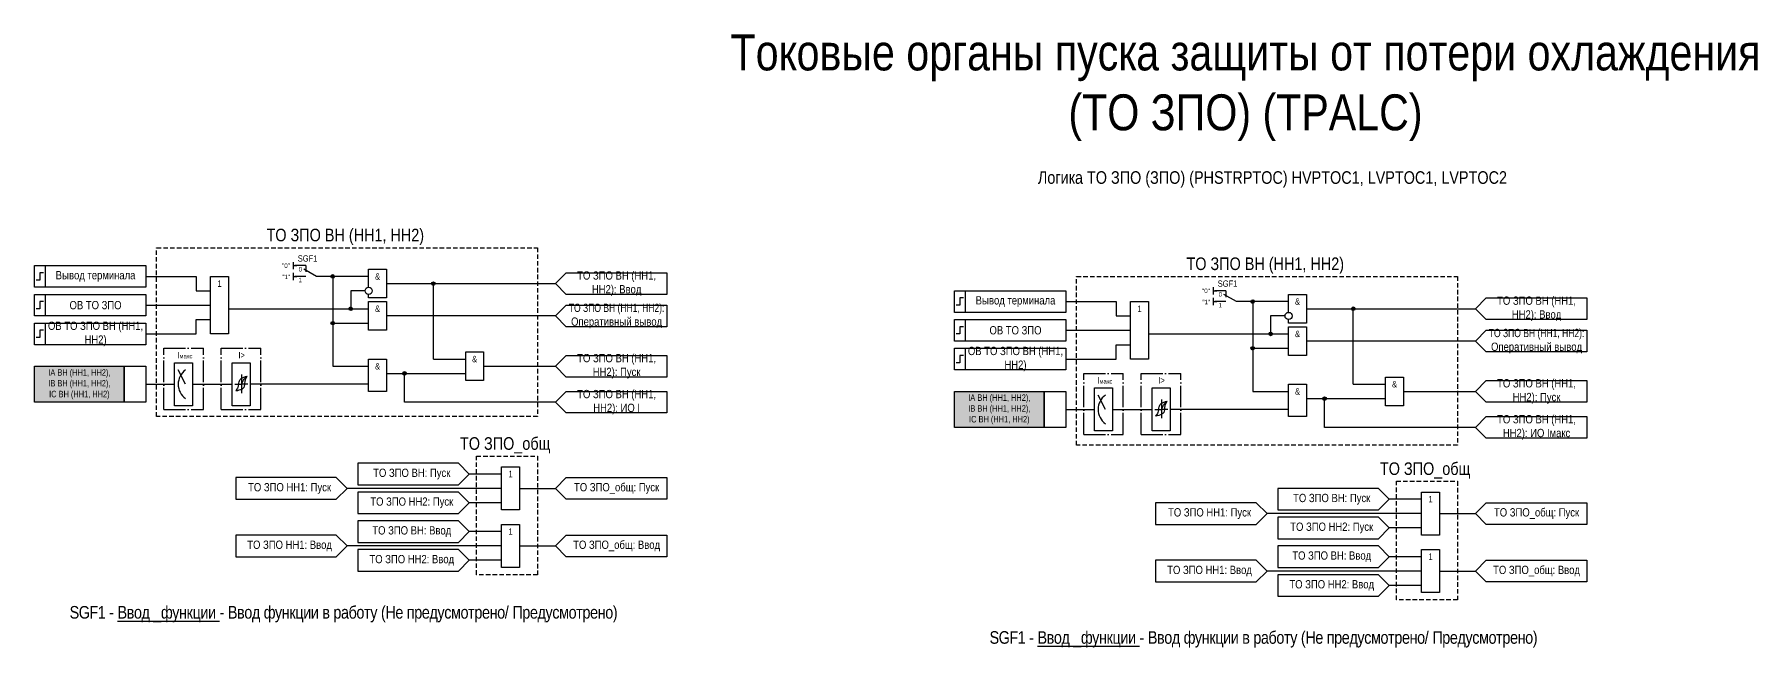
# Model space of a CAD drawing. Header units: millimetres. Extents: x -1270 to 920, y -27 to 306.
# Drawn here: x -255 to 224.5, y 46.7 to 217.3 of the extents above; entities that cross this region are included whole.
import ezdxf
from ezdxf.enums import TextEntityAlignment as Align

# ---------------------------------------------------------------- set-up
doc = ezdxf.new("R2010")
doc.units = ezdxf.units.MM
doc.linetypes.add('ACAD_ISO04W100', pattern=[30, 24, -3, 0, -3])
doc.linetypes.add('штриховая2', pattern=[0.375, 0.25, -0.125])
doc.layers.add('TEXT', color=7, linetype='Continuous', lineweight=25)
doc.layers.add('Основная', color=7, linetype='Continuous')
doc.styles.add('1.8_Gost_RD', font='ARIALN.TTF', dxfattribs={"height": 1.8})
doc.styles.add('2.5_Gost_RD', font='ARIALN.TTF', dxfattribs={"height": 2.5})
doc.styles.add('3.5_Gost_RD', font='ARIALN.TTF', dxfattribs={"height": 3.5})
doc.styles.add('Вывод', font='ARIALN.TTF', dxfattribs={"height": 2.5})
doc.styles.add('Компонент', font='ARIALN.TTF', dxfattribs={"height": 3.5})

# ---------------------------------------------------------------- blocks, each defined once
blk = doc.blocks.new('*U79')
at = {"layer": 'Основная', "color": 0}
blk.add_line((0, 0), (7, 4), dxfattribs=at)
at = {"layer": 'Основная', "ltscale": 0.35}
blk.add_line((6, 6), (6, 2.5), dxfattribs=at)
blk = doc.blocks.new('*U81')
at = {"layer": 'Основная', "color": 0}
for p, q in [((-3, 6), (-9, 6)), ((-3, 0), (-9, 0)), ((9, 0), (3, 0))]:
    blk.add_line(p, q, dxfattribs=at)
at = {"layer": 'Основная', "ltscale": 0.25, "xscale": -1}
blk.add_blockref('*U79', (3, 0), dxfattribs=at)
at = {"layer": 'Основная'}
for tag, height, style, p in [('ОУ', 3.5, 'Компонент', (-2, 10)), ('В1', 2.5, 'Вывод', (-14, 6)), ('В2', 2.5, 'Вывод', (-6, 4)), ('В3', 2.5, 'Вывод', (-6, -2))]:
    blk.add_attdef(tag, text='', height=height, dxfattribs=dict(at, style=style)).set_placement(p, align=Align.MIDDLE_CENTER)
blk = doc.blocks.new('Точка')
at = {"ltscale": 100}
h = blk.add_hatch(color=256, dxfattribs=at)
h.dxf.hatch_style = 1
edge = h.paths.add_edge_path()
edge.add_arc((0, 0), 0.5, 0, 360)
blk.add_circle((0, 0), 0.5, dxfattribs=at)
blk = doc.blocks.new('*U70')
at = {"layer": 'Основная', "linetype": 'ACAD_ISO04W100', "ltscale": 0.25}
for p, q in [((0, 0), (11, 0)), ((0, -17), (0, 0)), ((11, -17), (11, 0)), ((0, -17), (11, -17))]:
    blk.add_line(p, q, dxfattribs=at)
at = {"layer": 'Основная', "style": 'Компонент'}
blk.add_attdef('ОУ', text='', height=3.5, dxfattribs=at).set_placement((11, 0), align=Align.MIDDLE_CENTER)

msp = doc.modelspace()

# ---------------------------------------------------------------- hatches: boundary and pattern name
at = {"ltscale": 100, "true_color": 0xf7941d}
h = msp.add_hatch(color=30, dxfattribs=at)
h.dxf.hatch_style = 1
h.paths.add_polyline_path([(-255, 125), (-230, 125), (-230, 115), (-255, 115)])
h = msp.add_hatch(color=30, dxfattribs=at)
h.dxf.hatch_style = 1
h.paths.add_polyline_path([(1, 118), (26, 118), (26, 108), (1, 108)])

# ---------------------------------------------------------------- linework, layer by layer
at = {"ltscale": 100}
for p, q in [((-183, 154), (-183, 152)), ((-183, 153), (-182, 153)), ((-183, 151), (-183, 149)), ((-183, 150), (-182, 150)), ((-162, 150), (-174, 150)), ((-172, 150), (-172, 137)), ((-107, 151), (-110, 148)), ((-107, 151), (-79, 151)), ((-79, 151), (-79, 145)), ((-167, 146), (-167, 141)), ((-163, 146), (-167, 146)), ((-157, 148), (-110, 148)), ((-144, 127), (-144, 148)), ((-110, 148), (-107, 145)), ((-79, 145), (-107, 145)), ((73, 147), (73, 145)), ((73, 146), (74, 146)), ((73, 144), (73, 142)), ((149, 144), (146, 141)), ((149, 144), (177, 144)), ((177, 144), (177, 138)), ((-224, 142), (-206, 142)), ((-201, 141), (-162, 141)), ((-107, 142), (-110, 139)), ((-107, 142), (-79, 142)), ((-79, 142), (-79, 136)), ((73, 143), (74, 143)), ((94, 143), (82, 143)), ((84, 143), (84, 130)), ((99, 141), (146, 141)), ((112, 120), (112, 141)), ((146, 141), (149, 138)), ((-172, 137), (-162, 137)), ((-172, 137), (-172, 125)), ((-110, 139), (-157, 139)), ((-110, 139), (-107, 136)), ((-79, 136), (-107, 136)), ((32, 135), (50, 135)), ((89, 139), (89, 134)), ((93, 139), (89, 139)), ((149, 135), (146, 132)), ((177, 138), (149, 138)), ((149, 135), (177, 135)), ((177, 135), (177, 129)), ((55, 134), (94, 134)), ((84, 130), (94, 130)), ((84, 130), (84, 118)), ((146, 132), (99, 132)), ((146, 132), (149, 129)), ((-216, 124.5), (-216, 126)), ((-216, 126), (-211, 126)), ((-216, 117), (-216, 125)), ((-211, 126), (-211, 120)), ((-200, 124.5), (-200, 126)), ((-200, 126), (-195, 126)), ((-200, 117), (-200, 125)), ((-195, 126), (-195, 120)), ((-172, 125), (-162, 125)), ((-144, 127), (-135, 127)), ((-130, 125), (-110, 125)), ((-107, 128), (-110, 125)), ((-110, 125), (-107, 122)), ((-107, 128), (-79, 128)), ((177, 129), (149, 129)), ((-224, 120), (-216, 120)), ((-211, 120), (-211, 114)), ((-195, 120), (-195, 114)), ((-162, 120), (-195, 120)), ((-157, 123), (-135, 123)), ((-152, 115), (-152, 123)), ((112, 120), (121, 120)), ((149, 121), (146, 118)), ((149, 121), (177, 121)), ((-216, 114), (-216, 117)), ((-200, 114), (-200, 117)), ((-107, 118), (-110, 115)), ((-107, 118), (-79, 118)), ((40, 117.5), (40, 119)), ((40, 119), (45, 119)), ((40, 110), (40, 118)), ((45, 119), (45, 113)), ((56, 117.5), (56, 119)), ((56, 119), (61, 119)), ((56, 110), (56, 118)), ((61, 119), (61, 113)), ((84, 118), (94, 118)), ((99, 116), (121, 116)), ((104, 108), (104, 116)), ((126, 118), (146, 118)), ((146, 118), (149, 115)), ((-211, 114), (-216, 114)), ((-195, 114), (-200, 114)), ((-110, 115), (-152, 115)), ((-110, 115), (-107, 112)), ((32, 113), (40, 113)), ((45, 113), (45, 107)), ((61, 113), (61, 107)), ((94, 113), (61, 113)), ((149, 111), (146, 108)), ((149, 111), (177, 111)), ((40, 107), (40, 110)), ((45, 107), (40, 107)), ((56, 107), (56, 110)), ((61, 107), (56, 107)), ((146, 108), (104, 108)), ((146, 108), (149, 105)), ((-165, 98), (-165, 92)), ((-137, 98), (-165, 98)), ((-137, 98), (-134, 95)), ((-199, 94), (-199, 88)), ((-171, 94), (-199, 94)), ((-171, 94), (-168, 91)), ((-165, 92), (-137, 92)), ((-134, 95), (-137, 92)), ((-125, 95), (-134, 95)), ((-107, 94), (-110, 91)), ((-107, 94), (-79, 94)), ((-199, 88), (-171, 88)), ((-168, 91), (-171, 88)), ((-125, 91), (-168, 91)), ((-165, 90), (-165, 84)), ((-137, 90), (-165, 90)), ((-137, 90), (-134, 87)), ((-134, 87), (-137, 84)), ((-125, 87), (-134, 87)), ((-120, 91), (-110, 91)), ((-110, 91), (-107, 88)), ((57, 87), (57, 81)), ((85, 87), (57, 87)), ((85, 87), (88, 84)), ((91, 91), (91, 85)), ((119, 91), (91, 91)), ((119, 91), (122, 88)), ((122, 88), (119, 85)), ((131, 88), (122, 88)), ((149, 87), (146, 84)), ((149, 87), (177, 87)), ((-165, 84), (-137, 84)), ((-165, 82), (-165, 76)), ((-137, 82), (-165, 82)), ((-137, 82), (-134, 79)), ((88, 84), (85, 81)), ((131, 84), (88, 84)), ((91, 85), (119, 85)), ((91, 83), (91, 77)), ((119, 83), (91, 83)), ((119, 83), (122, 80)), ((136, 84), (146, 84)), ((146, 84), (149, 81)), ((-199, 78), (-199, 72)), ((-171, 78), (-199, 78)), ((-171, 78), (-168, 75)), ((-134, 79), (-137, 76)), ((-125, 79), (-134, 79)), ((-107, 78), (-110, 75)), ((-107, 78), (-79, 78)), ((-79, 78), (-79, 72)), ((57, 81), (85, 81)), ((91, 77), (119, 77)), ((122, 80), (119, 77)), ((131, 80), (122, 80)), ((-199, 72), (-171, 72)), ((-168, 75), (-171, 72)), ((-125, 75), (-168, 75)), ((-165, 76), (-137, 76)), ((-165, 74), (-165, 68)), ((-137, 74), (-165, 74)), ((-137, 74), (-134, 71)), ((-120, 75), (-110, 75)), ((-110, 75), (-107, 72)), ((-79, 72), (-107, 72)), ((91, 75), (91, 69)), ((119, 75), (91, 75)), ((119, 75), (122, 72)), ((122, 72), (119, 69)), ((131, 72), (122, 72)), ((-165, 68), (-137, 68)), ((-134, 71), (-137, 68)), ((-125, 71), (-134, 71)), ((57, 71), (57, 65)), ((85, 71), (57, 71)), ((85, 71), (88, 68)), ((88, 68), (85, 65)), ((131, 68), (88, 68)), ((91, 69), (119, 69)), ((136, 68), (146, 68)), ((149, 71), (146, 68)), ((146, 68), (149, 65)), ((149, 71), (177, 71)), ((177, 71), (177, 65)), ((57, 65), (85, 65)), ((91, 67), (91, 61)), ((119, 67), (91, 67)), ((119, 67), (122, 64)), ((122, 64), (119, 61)), ((131, 64), (122, 64)), ((177, 65), (149, 65)), ((91, 61), (119, 61))]:
    msp.add_line(p, q, dxfattribs=at)
at = {"color": 7, "ltscale": 100}
for p, q in [((-213, 120), (-215, 124)), ((-211, 120), (-200, 120)), ((-199.21, 120), (-197.4, 120)), ((-195.58, 120), (-197.4, 120)), ((43, 113), (41, 117)), ((45, 113), (56, 113)), ((56.79, 113), (58.6, 113)), ((60.42, 113), (58.6, 113))]:
    msp.add_line(p, q, dxfattribs=at)
for p, q in [((-197.4, 122.72), (-197.4, 117.52)), ((58.6, 115.72), (58.6, 110.52))]:
    msp.add_line(p, q)
at = {"color": 251, "linetype": 'штриховая2', "ltscale": 5, "true_color": 0x58595b}
for points in [[(-221, 158), (-115, 158), (-115, 111), (-221, 111)], [(35, 150), (141, 150), (141, 103), (35, 103)], [(-132, 100), (-115, 100), (-115, 67), (-132, 67)], [(124, 93), (141, 93), (141, 60), (124, 60)]]:
    msp.add_lwpolyline(points, close=True, dxfattribs=at)
at = {"ltscale": 100}
for points in [[(-255, 153), (-252, 153), (-252, 147), (-255, 147)], [(-255, 153), (-224, 153), (-224, 147), (-255, 147)], [(-206, 150), (-201, 150), (-201, 134), (-206, 134)], [(-255, 145), (-252, 145), (-252, 139), (-255, 139)], [(-255, 145), (-224, 145), (-224, 139), (-255, 139)], [(1, 146), (4, 146), (4, 140), (1, 140)], [(1, 146), (32, 146), (32, 140), (1, 140)], [(50, 143), (55, 143), (55, 127), (50, 127)], [(-255, 137), (-252, 137), (-252, 131), (-255, 131)], [(-255, 137), (-224, 137), (-224, 131), (-255, 131)], [(1, 138), (4, 138), (4, 132), (1, 132)], [(1, 138), (32, 138), (32, 132), (1, 132)], [(1, 130), (4, 130), (4, 124), (1, 124)], [(1, 130), (32, 130), (32, 124), (1, 124)], [(-255, 125), (-230, 125), (-230, 115), (-255, 115)], [(-230, 125), (-224, 125), (-224, 115), (-230, 115)], [(-162, 127), (-157, 127), (-157, 118), (-162, 118)], [(-135, 129), (-130, 129), (-130, 121), (-135, 121)], [(94, 120), (99, 120), (99, 111), (94, 111)], [(121, 122), (126, 122), (126, 114), (121, 114)], [(1, 118), (26, 118), (26, 108), (1, 108)], [(26, 118), (32, 118), (32, 108), (26, 108)]]:
    msp.add_lwpolyline(points, close=True, dxfattribs=at)
at = {"lineweight": 30, "ltscale": 100}
for points in [[(-252.5, 151), (-253.5, 151), (-253.5, 149), (-254.5, 149)], [(3.5, 144), (2.5, 144), (2.5, 142), (1.5, 142)], [(-252.5, 143), (-253.5, 143), (-253.5, 141), (-254.5, 141)], [(-252.5, 135), (-253.5, 135), (-253.5, 133), (-254.5, 133)], [(3.5, 136), (2.5, 136), (2.5, 134), (1.5, 134)], [(3.5, 128), (2.5, 128), (2.5, 126), (1.5, 126)]]:
    msp.add_lwpolyline(points, dxfattribs=at)
at = {"ltscale": 100}
for points in [[(-224, 150), (-210, 150), (-210, 146), (-206, 146)], [(-162, 149), (-162, 152), (-157, 152), (-157, 144), (-162, 144), (-162, 145)], [(-162, 147), (-162, 149)], [(94, 142), (94, 145), (99, 145), (99, 137), (94, 137), (94, 138)], [(-162, 136), (-162, 143), (-157, 143), (-157, 135), (-162, 135), (-162, 136)], [(32, 143), (46, 143), (46, 139), (50, 139)], [(94, 140), (94, 142)], [(-224, 134), (-210, 134), (-210, 138), (-206, 138)], [(94, 129), (94, 136), (99, 136), (99, 128), (94, 128), (94, 129)], [(32, 127), (46, 127), (46, 131), (50, 131)], [(-110, 125), (-107, 128), (-79, 128), (-79, 122), (-107, 122), (-110, 125)], [(146, 118), (149, 121), (177, 121), (177, 115), (149, 115), (146, 118)], [(-110, 115), (-107, 118), (-79, 118), (-79, 112), (-107, 112), (-110, 115)], [(146, 108), (149, 111), (177, 111), (177, 105), (149, 105), (146, 108)], [(-125, 91), (-125, 97), (-120, 97), (-120, 85), (-125, 85), (-125, 91)], [(-110, 91), (-107, 94), (-79, 94), (-79, 88), (-107, 88), (-110, 91)], [(131, 84), (131, 90), (136, 90), (136, 78), (131, 78), (131, 84)], [(146, 84), (149, 87), (177, 87), (177, 81), (149, 81), (146, 84)], [(-125, 75), (-125, 81), (-120, 81), (-120, 69), (-125, 69), (-125, 75)], [(131, 68), (131, 74), (136, 74), (136, 62), (131, 62), (131, 68)]]:
    msp.add_lwpolyline(points, dxfattribs=at)
for centre in [(-162, 146), (94, 139)]:
    msp.add_circle(centre, 1, dxfattribs=at)
at = {"color": 7, "ltscale": 100}
for centre in [(-210, 120), (46, 113)]:
    msp.add_arc(centre, 5, 126.8699, 233.1301, dxfattribs=at)
for points in [[(-198.2, 119.92), (-198.4, 119.13), (-199, 118.12)], [(-196.52, 119.92), (-196.75, 119.13), (-197.24, 118.67), (-199, 118.12)], [(-198.2, 119.92), (-198.05, 120.71), (-197.56, 121.54), (-195.8, 122.26)], [(-197.4, 120), (-197, 120.72), (-196.53, 121.6), (-195.8, 122.26)], [(-196.52, 119.92), (-196.4, 120.71), (-196.19, 121.54), (-195.8, 122.26)], [(57.8, 112.92), (57.95, 113.71), (58.44, 114.54), (60.2, 115.26)], [(58.6, 113), (59, 113.72), (59.47, 114.6), (60.2, 115.26)], [(59.48, 112.92), (59.6, 113.71), (59.81, 114.54), (60.2, 115.26)], [(57.8, 112.92), (57.6, 112.13), (57, 111.12)], [(59.48, 112.92), (59.25, 112.13), (58.76, 111.67), (57, 111.12)]]:
    msp.add_spline(points, degree=3)

# ---------------------------------------------------------------- block references
at = {"ltscale": 100}
for p in [(-172, 150), (-144, 148), (-167, 141), (84, 143), (112, 141), (-172, 137), (89, 134), (84, 130), (-152, 123), (104, 116)]:
    msp.add_blockref('Точка', p, dxfattribs=at)
at = {"layer": 'Основная', "ltscale": 0.25, "xscale": 0.5, "yscale": 0.5, "zscale": 0.5}
for p in [(-178, 150), (78, 143)]:
    msp.add_blockref('*U81', p, dxfattribs=at).add_auto_attribs({'ОУ': 'SGF1', 'В1': '"0"', 'В2': '0', 'В3': '1'})
at = {"layer": 'Основная', "ltscale": 0.25}
for p in [(-219, 130), (-203, 130), (37, 123), (53, 123)]:
    msp.add_blockref('*U70', p, dxfattribs=at)

# ---------------------------------------------------------------- texts
at = {"color": 3, "ltscale": 100, "insert": (82, 202.5), "char_height": 10, "width": 290, "attachment_point": 5, "style": '3.5_Gost_RD'}
msp.add_mtext('Токовые органы пуска защиты от потери охлаждения (ТО ЗПО) (TPALC)', dxfattribs=at)
at = {"color": 30, "ltscale": 100, "char_height": 3.5, "attachment_point": 5, "style": '3.5_Gost_RD'}
for s, insert, width in [('Логика ТО ЗПО (ЗПО) (PHSTRPTOC) {\\C6;HVPTOC1, LVPTOC1, LVPTOC2}', (89.5, 177), 145), ('{\\T0.95;SGF1 - \\LВвод _функции\\l - Ввод функции в работу (Не предусмотрено/ Предусмотрено)}', (-169, 56), 165), ('{\\T0.95;SGF1 - \\LВвод _функции\\l - Ввод функции в работу (Не предусмотрено/ Предусмотрено)}', (87, 49), 165)]:
    msp.add_mtext(s, dxfattribs=dict(at, insert=insert, width=width))
at = {"color": 251, "ltscale": 100, "true_color": 0x58595b, "char_height": 3.5, "width": 113, "attachment_point": 5, "style": '3.5_Gost_RD'}
for s, insert in [('ТО ЗПО ВН (НН1, НН2)', (-168.5, 161)), ('ТО ЗПО ВН (НН1, НН2)', (87.5, 153)), ('ТО ЗПО_общ', (-124, 103)), ('ТО ЗПО_общ', (132, 96))]:
    msp.add_mtext(s, dxfattribs=dict(at, insert=insert))
at = {"ltscale": 100, "attachment_point": 5, "style": '2.5_Gost_RD'}
for s, insert, char_height, width in [('Вывод терминала', (-238, 150), 2.3, 28), ('1', (-203.5, 148), 1.8, 5), ('&', (-159.5, 150), 1.8, 5), ('ТО ЗПО ВН (НН1, НН2): Ввод', (-93, 148), 2.3, 28), ('Вывод терминала', (18, 143), 2.3, 28), ('&', (96.5, 143), 1.8, 5), ('ТО ЗПО ВН (НН1, НН2): Ввод', (163, 141), 2.3, 28), ('&', (-159.5, 141), 1.8, 5), ('{\\W0.9;ТО ЗПО ВН (НН1, НН2): }Оперативный вывод', (-93, 139), 2.3, 29.0899), ('1', (52.5, 141), 1.8, 5), ('&', (96.5, 134), 1.8, 5), ('{\\W0.9;ТО ЗПО ВН (НН1, НН2): }Оперативный вывод', (163, 132), 2.3, 29.0899), ('&', (-159.5, 125), 1.8, 5), ('&', (-132.5, 127), 1.8, 5), ('ТО ЗПО ВН (НН1, НН2): Пуск', (-93, 125), 2.3, 28), ('&', (123.5, 120), 1.8, 5), ('ТО ЗПО ВН (НН1, НН2): Пуск', (163, 118), 2.3, 28), ('ТО ЗПО ВН (НН1, НН2): ИО I', (-93, 115), 2.3, 28), ('&', (96.5, 118), 1.8, 5), ('ТО ЗПО ВН (НН1, НН2): ИО Iмакс', (163, 108), 2.3, 28), ('ТО ЗПО ВН: Пуск', (-150, 95), 2.3, 28), ('1', (-122.5, 95), 1.8, 5), ('ТО ЗПО НН1: Пуск', (-184, 91), 2.3, 28), ('ТО ЗПО_общ: Пуск', (-93, 91), 2.3, 28), ('ТО ЗПО НН2: Пуск', (-150, 87), 2.3, 28), ('ТО ЗПО ВН: Пуск', (106, 88), 2.3, 28), ('1', (133.5, 88), 1.8, 5), ('ТО ЗПО НН1: Пуск', (72, 84), 2.3, 28), ('ТО ЗПО НН2: Пуск', (106, 80), 2.3, 28), ('ТО ЗПО_общ: Пуск', (163, 84), 2.3, 28), ('ТО ЗПО ВН: Ввод', (-150, 79), 2.3, 28), ('1', (-122.5, 79), 1.8, 5), ('ТО ЗПО НН1: Ввод', (-184, 75), 2.3, 28), ('ТО ЗПО НН2: Ввод', (-150, 71), 2.3, 28), ('ТО ЗПО_общ: Ввод', (-93, 75), 2.3, 28), ('ТО ЗПО ВН: Ввод', (106, 72), 2.3, 28), ('1', (133.5, 72), 1.8, 5), ('ТО ЗПО НН1: Ввод', (72, 68), 2.3, 28), ('ТО ЗПО_общ: Ввод', (163, 68), 2.3, 28), ('ТО ЗПО НН2: Ввод', (106, 64), 2.3, 28)]:
    msp.add_mtext(s, dxfattribs=dict(at, insert=insert, char_height=char_height, width=width))
at = {"ltscale": 100, "char_height": 1.25, "attachment_point": 1, "style": '3.5_Gost_RD'}
for insert in [(-186, 150.5), (70, 143.5)]:
    msp.add_mtext_dynamic_manual_height_columns('"1"', width=2, gutter_width=17.5, heights=[0], dxfattribs=dict(at, insert=insert))
at = {"color": 7, "ltscale": 100, "char_height": 1.8, "attachment_point": 1, "style": '1.8_Gost_RD'}
for s, insert in [('\\pi2.7859;I{\\H0.66667x;макс}', (-218, 129)), ('\\pi4.7676;I>', (-203, 129)), ('\\pi2.7859;I{\\H0.66667x;макс}', (38, 122)), ('\\pi4.7676;I>', (53, 122))]:
    msp.add_mtext_dynamic_manual_height_columns(s, width=11, gutter_width=17.5, heights=[0], dxfattribs=dict(at, insert=insert))
at = {"layer": 'TEXT', "color": 0, "ltscale": 100, "attachment_point": 5, "style": '2.5_Gost_RD'}
for s, insert, char_height, width in [('{\\C256;ОВ ТО ЗПО}', (-238, 142), 2.3, 28), ('{\\C256;ОВ ТО ЗПО}', (18, 135), 2.3, 28), ('{\\H0.72x;IA ВН (НН1, НН2), \\PIB ВН (НН1, НН2), \\PIC ВН (НН1, НН2)}', (-242.5, 120), 2.5, 25), ('{\\H0.72x;IA ВН (НН1, НН2), \\PIB ВН (НН1, НН2), \\PIC ВН (НН1, НН2)}', (13.5, 113), 2.5, 25)]:
    msp.add_mtext(s, dxfattribs=dict(at, insert=insert, char_height=char_height, width=width))
at = {"layer": 'Основная', "color": 0, "ltscale": 100, "char_height": 2.3, "width": 28, "attachment_point": 5, "style": '2.5_Gost_RD'}
for insert in [(-238, 134), (18, 127)]:
    msp.add_mtext('{\\C256;ОВ ТО ЗПО ВН (НН1, НН2)}', dxfattribs=dict(at, insert=insert))

doc.saveas('drawing.dxf')
